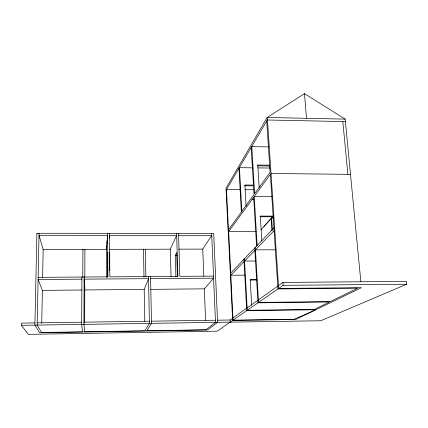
<?xml version="1.0" encoding="UTF-8"?>
<svg xmlns="http://www.w3.org/2000/svg" width="428" height="428" viewBox="0 0 428 428"><rect width="100%" height="100%" fill="white"/><g stroke="black" fill="none" stroke-linecap="round" stroke-linejoin="round"><path stroke-width="0.64" d="M82.781 277.365L82.909 249.39M84.118 277.023L83.92 324.37L84.6 331.78L144.937 330.78L149.399 323.37L148.495 276.563M84.637 322.461L84.776 286.011M84.814 277.355L84.921 249.385M81.903 277.039L81.668 324.403L82.524 331.812L41.559 332.492L37.145 325.087L39.066 233.287M41.741 323.103L42.372 290.366L38.097 279.484L81.892 279.158M42.618 277.842L43.164 249.487L39.023 235.352L107.663 235.352L106.497 249.337L43.164 249.487M217.499 320.192L230.104 320.005L282.956 282.426L406.279 281.399L406.6 284.24L283.154 285.337L217.215 331.165L28.328 334.343L21.4 325.328L21.459 323.113L34.946 322.915M106.647 245.517L106.609 277.194M106.807 243.586L107.07 240.376M107.23 238.45L107.492 235.24M109.354 238.016L109.6 235.357L176.684 235.357L170.301 249.187L171.056 276.547M109.359 254.933L109.589 252.745L109.68 270.442M144.204 289.408L148.537 278.66L84.113 279.142L84.765 289.965L144.204 289.408L144.771 321.439M175.919 276.911L175.287 255.307L176.689 252.547L177.406 276.499M226.102 190.198L267.307 119.99L267.142 117.481L304.49 93.657L345.161 119.118L360.847 281.554M241.344 212.031L238.974 168.509L239.461 167.674L241.847 211.336M251.3 147.532L251.814 146.649L254.628 193.665L270.105 172.265L266.73 121.263L267.479 119.99L278.682 288.445L361.441 287.67L295.678 319.502L232.639 320.444L228.199 230.205L254.093 194.408L251.145 147.532M203.83 276.311L202.76 249.107L211.742 235.357L178.588 235.357M228.199 230.205L228.461 229.659L226.482 189.545L240.44 189.657M243.917 259.309L246.715 310.664L315.832 309.744L294.175 319.245L233.051 320.155L228.68 231.537L271.036 173.479L350.5 174.357M205.579 320.529L204.327 288.846L213.583 278.168L150.603 278.644M261.026 229.745L272.861 216.541M272.936 216.648L263.873 226.567M230.729 273.118L273.915 227.91M244.04 261.604L230.836 275.22L244.73 275.124M254.895 250.417L244.565 261.064L255.885 261.01M274.091 230.622L255.452 249.845L275.386 249.792M406.6 284.24L320.77 320.749L21.4 325.328M37.193 322.878L81.678 322.214M83.931 322.182L149.356 321.209M151.453 321.177L215.391 320.224M256.843 279.521L250.225 279.57L251.669 305.212M250.337 280.046L256.934 279.992M42.372 290.366L82.058 289.991M150.742 289.349L204.327 288.846M38.145 277.349L107.845 276.852L107.653 233.314M213.497 276.103L179.846 276.338L178.524 233.34M175.287 255.307L177.16 255.302M109.616 249.331L170.301 249.187M178.738 249.166L202.76 249.107M228.68 231.537L256.062 231.559M273.139 216.119L260.315 216.07L261.84 240.894M259.743 216.761L273.107 216.803M273.61 218.103L271.636 218.098L272.422 230.098M272.213 196.623L254.216 196.5L257.137 245.474M253.911 199.758L251.915 199.646M244.388 185.789L253.312 185.864M245.089 189.695L253.729 189.764M253.852 185.089L244.896 185.008L246.084 206.087M239.316 167.674L252.739 167.835M258.052 167.899L269.998 168.044M269.656 165.176L257.768 165.026L259.17 187.699M257.228 165.85L269.736 166.005M251.659 146.649L268.533 146.916M267.307 119.99L345.401 121.595M345.161 119.118L267.142 117.481L226.005 188.229L228.065 230.205M342.812 121.541L347.873 174.33M304.49 93.657L306.502 118.305M282.956 282.426L283.154 285.337M270.368 174.389L277.954 288.948L357.685 288.194L330.288 301.585L258.544 302.441L255.307 247.389M271.111 218.494L271.903 230.639M253.676 197.345L256.57 246.068M254.751 247.967L257.972 302.837L329.474 301.986L314.312 309.401L247.256 310.284L244.441 258.763M84.348 280.902L84.541 284.128M84.616 285.423L84.771 288.007M230.104 320.005L230.205 322.134M211.657 233.356L215.482 322.359L205.943 329.769L146.874 330.748L151.496 323.338L150.56 276.547M176.62 233.34L177.914 276.354L109.814 276.841L109.589 233.314M177.358 261.845L177.395 263.156M145.376 249.246L145.884 276.911M143.498 249.251L143.985 276.927M109.354 265.414L109.381 270.052M107.754 277.012L107.647 252.755L107.492 277.355M36.899 233.287L34.898 325.12L39.643 332.759L207.58 329.972L217.59 322.327L213.7 233.356L36.899 233.287"/></g></svg>
